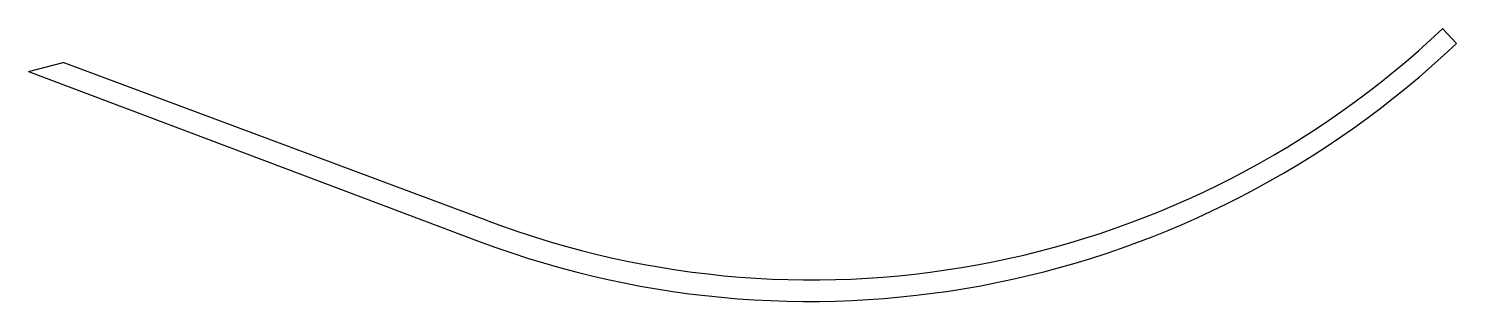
# Model space of a CAD drawing. Header units: millimetres. Extents: x 5 to 1605, y 3 to 308.
import ezdxf

# ---------------------------------------------------------------- set-up
doc = ezdxf.new("R2010")
doc.units = ezdxf.units.MM

msp = doc.modelspace()

# ---------------------------------------------------------------- linework, layer by layer
at = {"color": 7, "linetype": 'Continuous'}
for p, q in [((1604.9, 291.2), (1589.4, 307.7)), ((4.7, 259.8), (43.3, 270)), ((4.7, 259.8), (510.6, 69.3)), ((519.4, 92.7), (43.3, 270))]:
    msp.add_line(p, q, dxfattribs=at)
for centre, radius, start, end in [((882.4, 1056.7), 1030, 249.3674, 313.3532), ((879.9, 1057.6), 1055, 249.5122, 313.4099)]:
    msp.add_arc(centre, radius, start, end, dxfattribs=at)

doc.saveas('drawing.dxf')
